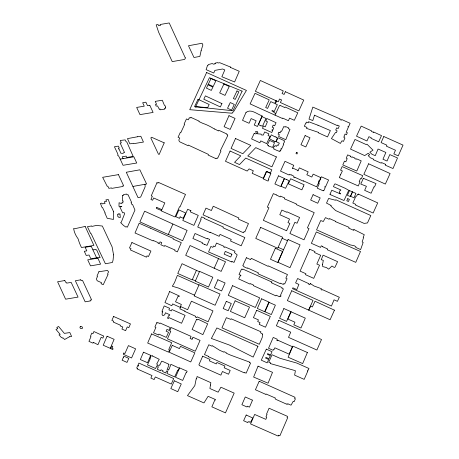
<?xml version="1.0" encoding="UTF-8"?>
<svg xmlns="http://www.w3.org/2000/svg" width="459" height="459" viewBox="0 0 459 459"><rect width="100%" height="100%" fill="white"/><g stroke="black" fill="none" stroke-linecap="round" stroke-linejoin="round"><path stroke-width="0.69" d="M196.406 270.368L182.057 263.69L177.759 273.478L192.218 279.91L196.406 270.368L199.441 271.717L195.299 281.16L208.518 287.041L212.821 277.236L199.602 271.355L199.441 271.717M194.484 295.154L199.057 284.723L220.039 294.053L215.122 305.258L194.146 295.929L194.484 295.154L178.706 288.137L172.332 286.227L174.529 282.583L177.381 275.394L198.942 284.982M172.865 224.135L168.269 234.532L139.903 221.886L144.602 211.197L187.106 230.418L182.642 240.705L168.355 234.388M218.518 258.601L190.106 245.542L185.688 255.336L221.175 271.378L225.512 261.762L218.518 258.601L214.181 268.217M275.056 115.094L279.445 105.587L279.956 105.822L280.139 105.427L284.832 107.578L285.108 106.993L297.788 112.799L294.311 120.315L289.577 118.147L288.395 120.711L282.675 118.083L282.486 118.502L256.283 106.718L250.121 103.895L255.003 93.332L269.226 99.855L265.692 107.521L267.597 108.393L270.73 101.594L274.694 103.413L275.945 100.693L276.634 101.009L275.36 103.78L277.345 104.686L274.241 111.411L272.153 110.453L271.923 110.963L274.08 111.95L273.816 112.518L275.819 113.436M133.018 186.434L146.593 183.99L139.857 169.813L126.288 172.263L138.061 197.691L140.666 197.049L145.164 186.756L145.021 184.271M96.608 257.809L90.848 258.824L89.057 254.992L86.24 255.474L84.295 251.285L86.814 250.855L85.162 247.303L91.249 246.276L96.608 257.809L100.125 257.608L96.665 249.862L96.034 249.966L95.782 249.409L92.913 249.857M120.183 159.118L133.867 156.817L136.736 163.014L123.041 165.297L119.357 157.339L118.479 155.848L117.665 155.429L117.98 154.861L117.47 153.226L114.429 146.76L118.393 146.123L119.288 148.062L118.319 148.223L118.778 149.221L119.139 149.152L120.832 153.231L123.178 153.352L123.505 152.744L124.55 152.572L120.149 143.036L121.36 142.835L120.264 140.46L125.209 139.892L125.944 141.481L126.885 142.152L133.162 156.376L126.741 157.477L126.116 156.123L122.237 156.789L123.092 158.625M192.378 279.542L195.414 280.897M282.153 238.301L287.546 240.711M278.154 247.326L283.553 249.736M122.547 195.574L122.398 200.744L123.127 200.956L123.075 201.868L122.639 201.949L122.937 202.895L121.687 202.849L121.543 203.549L119.065 202.763L118.973 206.286L121.847 206.544L119.868 206.992L122.696 212.873L124.108 212.569L124.63 213.728L121.256 222.299L120.591 222.586L123.528 225.467L125.955 227.119L126.575 226.626L127.367 227.171L134.963 210.067L132.594 204.519L132.008 204.616L131.033 202.626L131.647 202.482L127.975 194.587L127.028 194.88L126.569 194.042L123.442 194.633L123.735 195.224L122.547 195.574M113.677 211.846L113.448 219.431L107.217 218.3L104.836 212.947L105.151 212.873L102.449 207.382L102.007 207.434L100.395 203.371L101.864 203.13L102.208 203.882L105.094 203.412L104.331 201.742L106.574 201.375L105.891 199.877L108.301 199.487L110.441 205.701L110.757 205.678L113.677 211.846M113.557 254.883L113.086 260.018L112.426 262.462L105.409 263.776L91.1 233.574L90.704 233.637L87.417 226.7L91.714 225.948L91.806 226.442L96.453 225.415L102.346 226.029L112.116 246.908L113.557 254.883M322.528 264.579L322.717 266.576L326.429 267.534L328.673 269.163L331.955 266.013L334.307 267.499L335.099 266.995L337.606 261.659L323.073 255.158L321.26 259.714L323.32 260.362L322.528 264.579M185.264 57.834L185.229 58.345A2.651 2.025 24.4 0 1 184.277 59.492L172.234 61.626L158.596 32.141L156.192 24.838L158.085 24.516L158.648 25.727L160.501 25.417L160.082 24.505L169.222 22.95L185.264 57.834M262.525 334.054L262.232 337.491L259.301 344.284L221.967 327.824L226.344 317.685L230.946 319.418L231.17 318.798L260.901 331.777L260.511 332.758L262.525 334.054M210.474 385.015L209.901 388.526L218.168 392.187L220.888 387.207L234.176 393.116L225.472 412.882L211.869 406.835L214.881 399.898L215.328 400.099L215.558 399.582L208.099 396.324L203.957 402.927L187.473 395.618L194.828 385.6L196.24 378.692L196.607 378.859L197.083 376.529L210.853 382.686L210.474 385.015M270.437 362.949L270.328 363.568L295.407 370.688L294.626 375.123L304.185 379.369L307.731 371.274L307.387 371.119L307.84 370.08L308.184 370.235L308.953 368.479L296.749 363.052L280.042 358.307L272.032 354.75L268.767 362.203L270.437 362.949M201.168 50.467L199.866 56.411L193.973 57.495L188.471 45.757L202.058 43.249L202.878 44.953L201.168 50.467M353.889 229.5L353.694 230.349L348.691 228.112L349.035 227.325L335.563 221.68L335.707 221.358L329.442 218.553L329.12 219.27L325.454 217.629L323.302 221.513L320.698 220.544L316.572 229.85L350.074 244.854L354.491 245.829L355.932 246.827L355.691 247.372L360.613 249.576L363.172 242.421L362.151 241.962L363.626 237.435L363.184 237.24L364.308 234.738L353.889 229.5M317.995 125.244L330.371 130.568L327.508 136.937L318.248 132.76L318.431 132.353L306.423 128.342L306.991 127.441L304.34 126.248L305.843 122.914L306.245 123.098L306.71 122.071L308.379 122.828L308.54 121.698L317.995 125.244M314.501 115.192L312.803 120.539L309.005 119.122L312.831 107.102L340.09 118.933L339.838 119.501L341.387 120.195L341.674 119.518L350.102 123.276L348.674 126.529L348.203 126.323L347.951 126.891L348.421 127.103L346.178 132.198L347.365 132.731L346.465 134.774L345.111 133.982L343.934 136.432L344.462 136.673L343.889 137.62L344.921 138.073L343.447 141.418L341.978 140.764L340.383 143.415L331.404 138.572L335.529 132.433L336.344 132.708L337.141 130.89L335.718 130.046L336.676 127.883L338.168 128.549L339.287 126.018L337.348 125.158L337.181 125.548L314.501 115.192M330.996 205.425L331.082 206.257L335.604 210.549L364.079 223.401L367.498 222.931L370.82 215.541L335.77 199.728L335.546 200.267L328.615 198.449L326.515 203.113L330.996 205.425M208.484 217.25L243.534 232.782L244.073 231.548L244.848 231.893L248.468 223.579L238.359 219.098L238.846 217.973L213.24 206.229L211.387 210.526L205.959 208.122L203.039 214.841L208.484 217.25M310.267 283.496L309.819 284.723L308.58 284.092L308.787 283.656L297.61 278.51L295.602 282.905L298.878 284.425L296.789 289.577L292.859 287.804L292.526 288.665L331.444 306.078L334.049 299.83L337.405 301.339L339.333 297.277L322.327 289.583L322.017 290.077L321.019 289.669L321.478 288.711L314.059 286.003L310.267 283.496M272.118 129.886L271.952 130.333L272.606 130.637L271.803 132.508L262.479 128.308L263.489 125.955L265.273 126.799L267.448 121.721L265.818 120.987L266.857 118.497L276.048 122.691L274.677 125.783L273.157 125.106L272.227 127.212L273.73 127.895L272.772 130.178L272.118 129.886M296.491 152.325L296.003 153.547L297.013 153.972L297.501 152.755L296.491 152.325M162.302 312.04L162.096 314.644L162.859 315.614L163.897 315.39L164.919 314.346L165.412 312.78L169.767 314.708L169.21 315.826L168.648 315.562L167.512 318.162L168.447 318.546L168.878 317.582L181.575 323.256L185.069 315.344L171.964 309.555L171.276 310.938L168.895 309.831L169.549 308.264L164.202 305.918L161.975 311.271L162.79 311.678L162.302 312.04M231.887 254.234L230.757 256.994L224.147 254.16L225.277 251.406L231.887 254.234M258.05 366.167L253.62 377.046L268.067 383.208L272.503 372.329L258.05 366.167M231.915 261.487L231.715 261.98L208.57 251.957L210.865 246.472L212.884 247.349L213.441 246.013L214.996 246.684L216.505 243.075L223.969 246.305L223.705 246.942L224.726 247.39L224.95 246.867L234.991 251.216L234.434 252.548L237.188 254.854L234.033 262.405L231.915 261.487M204.708 244.395L202.115 243.459L202.453 242.685L192.895 238.479L195.041 233.499L207.296 238.892L207.485 238.462L209.591 239.386L206.998 245.399L204.708 244.395M156.766 207.422L156.37 208.375L160.971 210.371L161.367 209.424L156.766 207.422M150.305 228.123L173.382 238.508L173.141 239.082L181.294 242.65L177.375 251.859L174.69 250.689L174.982 250L164.724 245.508L164.374 246.334L160.816 244.779L161.74 242.604L160.082 241.882L159.256 243.815L158.068 243.299L158.321 242.696L153.323 240.51L153.151 240.912L135.021 232.988L139.163 223.252L150.305 228.123M93.309 342.362L92.982 343.143L88.954 341.381L90.968 336.654L90.4 336.407L91.8 333.114L93.005 333.641L93.906 331.53L103.734 336.08L102.868 338.111L101.129 337.348L97.933 344.703L93.309 342.362M322.786 246.5L322.666 246.776L327.542 248.939L327.198 249.725L355.759 262.37L360.487 251.498L316.326 231.944L311.38 243.316L320.577 247.384L321.26 245.817L322.786 246.5M385.623 164.351L385.285 165.165L392.99 168.539L397.505 157.965L389.789 154.585L387.046 161.023L382.972 159.239L385.87 152.445L378.073 149.032L375.233 155.693L371.922 154.241L369.828 152.233L373.001 150.15L366.953 144.166L366.271 144.608L354.985 139.45L350.538 149.112L364.687 155.584L368.227 153.277L369.667 154.706L368.204 155.658L370.384 157.793L373.563 159.175L373.333 159.709L381.245 163.174L381.515 162.555L385.623 164.351M230.47 67.031L230.332 67.347L239.248 71.288L234.606 81.972L221.863 76.739L224.807 69.957L222.649 68.999L214.898 70.376L213.745 73.021L206.097 69.636L207.474 65.568L207.818 65.717L208.323 64.57L212.265 63.526L213.372 64.168L215.03 63.864L214.846 63.474L215.529 63.348L215.409 63.015L217.773 62.613L217.968 63.009L219.763 62.711L230.47 67.031M143.495 352.191L140.351 359.569L147.551 362.719L150.695 355.346L143.495 352.191M208.65 356.425L208.512 356.741L239.816 370.855L244.331 372.863L244.509 372.467L246.139 373.19L250.603 363.006L249.466 362.587L249.702 362.145L230.355 355.036L226.149 353.166L226.356 352.713L224.038 351.68L223.831 352.139L219.586 350.246L212.259 345.633L212.012 346.189L208.776 344.749L204.473 354.566L208.65 356.425M252.175 400.041L252.375 400.489L249.478 407.15L247.332 406.198L246.994 406.984L241.893 404.723L245.261 396.978L252.175 400.041M307.387 352.501L302.67 363.591L288.12 357.205L292.871 346.132L307.387 352.501M151.579 333.911L147.672 343.039L168.533 352.139L169.503 349.878L168.757 349.534L171.7 342.73L151.579 333.911M330.061 194.128L329.912 194.473L343.98 200.508L348.748 190.313L345.294 188.339L335.322 183.91L334.565 184.134L333.458 186.675L340.859 189.969L340.653 190.433L340.182 190.227L339.327 192.178L339.786 192.378L339.459 193.136L340.589 193.635L340.458 193.939L331.782 190.204L330.061 194.128M107.073 336.235L103.212 345.231L110.258 348.329L111.032 346.534L111.439 346.717L110.636 348.599L112.759 349.529L113.086 348.765L111.996 348.283L112.794 346.425L111.353 345.788L114.125 339.327L107.073 336.235M192.195 338.943L192.034 339.31L190.141 338.472L191.064 336.378L171.19 327.531L169.727 330.853L170.765 331.312L167.46 338.845L195.293 351.238L200.061 340.389L192.952 337.222L192.195 338.943M278.733 320.273L276.375 325.77L290.725 332.184L288.504 337.359L316.894 350.028L321.495 339.505L278.733 320.273M278.693 435.23L278.343 436.05L277.661 435.866L250.551 423.915L254.647 414.431L265.83 419.365L266.759 417.208L265.979 416.864L267.04 414.397L266.513 414.167L269.072 408.235L287.512 416.37L287.053 417.432L287.684 417.713L279.892 435.757L278.693 435.23M113.591 316.463L111.876 320.422L113.7 321.225L113.333 322.086L120.453 325.224L120.178 325.867L122.811 327.026L121.933 329.051L125.611 330.669L127.235 326.923L128.841 327.628L130.454 323.905L113.591 316.463M269.083 302.395L265.038 311.793L271.332 314.57L275.383 305.166L269.083 302.395M340.526 174.781L339.316 177.587L358.261 185.952L359.971 181.999L359.185 181.655L360.562 178.471L361.348 178.821L362.713 175.665L342.139 166.583L340.584 170.174L342.385 170.966L340.526 174.781M350.584 156.163L350.389 156.622L352.042 157.351L352.242 156.892L354.95 158.091L354.75 158.573L356.322 159.267L356.528 158.791L361.216 160.857L356.798 171.041L342.81 164.936L344.457 161.138L345.856 161.757L347.216 158.619L346.224 158.183L347.658 154.872L350.584 156.163M277.873 340.257L277.655 340.75L276.794 340.366L277.288 339.247L273.225 337.445L268.515 348.272L273.134 350.32L273.61 349.23L274.138 349.465L274.849 347.813L289.147 354.153L292.394 346.694L277.873 340.257M352.495 191.896L350.601 196.291L354.032 197.806L355.926 193.411L352.495 191.896M190.887 210.675L190.359 211.892L198.259 215.403L193.91 225.375L182.791 220.44L187.674 209.252L190.887 210.675M137.453 368.347L137.189 368.956L152.004 375.542L150.885 378.096L154.155 379.547L155.291 376.954L171.287 384.063L173.703 378.56L138.916 363.092L137.935 365.33L138.658 365.651L138.463 366.087L137.689 365.737L136.696 368.009L137.453 368.347M179.589 367.889L175.527 377.252L182.693 380.419L186.084 372.622L186.469 372.794L187.146 371.228L179.589 367.889M164.213 142.847L159.153 154.448L158.424 154.126L150.816 137.947L151.562 137.241L164.213 142.847M156.978 182.711L151.263 195.827L152.336 196.303L150.948 199.487L152.652 200.239L153.645 197.961L164.827 202.918L161.338 210.916L175.045 216.998L179.561 206.642L180.054 206.86L185.493 194.409L158.315 182.349L157.965 183.147L156.978 182.711M226.321 301.328L223.189 308.534L228.175 310.743L231.307 303.531L226.321 301.328M156.76 322.74L154.918 326.946L155.899 327.382L153.53 332.786L158.51 334.995L158.889 334.129L166.284 337.417L168.522 332.299L166.135 331.237L166.933 329.419L169.01 330.342L170.243 327.531L160.048 323.004L159.824 323.509L157.569 322.511L157.351 323.004L156.76 322.74M303.514 186.107L301.873 189.848L288.378 183.841L290.61 178.746L304.11 184.753L303.514 186.107M261.596 298.786L257.35 308.471L264.648 311.713L268.894 302.033L261.596 298.786M217.859 279.766L214.37 287.724L221.599 290.943L225.094 282.985L217.859 279.766M202.694 356.178L198.913 364.785L199.453 365.605L220.865 375.141L222.454 371.515L228.548 374.228L230.194 370.465L224.181 367.785L224.939 366.058L216.895 362.472L216.258 363.924L209.413 360.877L210.038 359.449L202.694 356.178M257.941 346.264L253.173 357.096L229.288 345.007L211.369 338.461L216.86 327.95L257.941 346.264M309.716 249.237L300.088 271.131L305.889 273.719L305.464 274.666L313.749 278.355L319.527 265.216L316.853 264.023L320.698 255.284L314.524 252.525L314.949 251.566L309.716 249.237M283.869 308.54L279.588 318.265L286.582 321.38L290.863 311.655L283.869 308.54M291.098 311.81L287.908 319.068L294.953 322.201L293.812 324.811L300.972 328.001L305.298 318.139L291.098 311.81M98.909 271.745L96.998 276.077L97.543 276.318L96.379 278.952L97.17 280.736L101.531 282.687L101.072 283.719L103.252 284.695L108.077 274.419L107.515 274.166L108.571 271.762L107.446 270.449L98.909 271.745M261.974 116.655L258.497 124.515L260.792 125.875L260.919 125.588L262.491 126.288L265.968 118.433L261.974 116.655M196.595 319.309L192.114 329.442L202.889 334.628L207.68 323.807L198.058 319.257L197.795 319.848L196.595 319.309M235.111 300.817L230.418 311.431L244.722 317.766L249.512 307.111L235.111 300.817M291.717 290.736L287.363 300.588L308.666 310.135L313.009 300.393L291.717 290.736M363.339 178.327L360.797 184.082L366.42 186.302L364.635 190.336L371.119 193.233L373.959 186.819L374.464 187.042L375.996 183.583L363.339 178.327M214.651 129.013L218.461 130.958L218.782 130.276L226.775 133.942L226.631 134.257L227.572 134.688L227.268 135.336L227.756 135.56L220.326 150.764L220.974 151.063L217.698 158.16L217.25 157.953L216.935 158.63L215.931 158.171L215.753 158.562L208.145 155.073L208.455 154.408L188.328 145.09L188.041 145.704L179.928 141.917A2.456 1.876 24.4 0 1 178.981 139.668L179.744 138.033L178.069 137.264L180.398 132.244L180.898 132.473L184.696 124.286L184.111 124.016L186.463 118.938L188.333 119.799L189.251 117.808L189.848 118.083L190.141 117.458L191.013 117.86L191.173 117.498L199.131 121.153L198.942 121.56L202.735 123.316A38.745 29.594 24.4 0 1 213.636 128.554L214.651 129.013M123.838 353.046L123.299 354.268L131.567 357.968L135.617 348.829L128.422 345.61L124.917 353.528L123.838 353.046M246.03 112.409L242.518 120.344L249.076 123.276L251.153 118.577L256.122 120.797L254.246 125.043L257.453 126.477L262.169 115.829C257.241 114.463 251.188 108.399 246.03 112.409M152.29 355.857L152.147 356.178L150.781 355.564L150.236 356.769L150.695 356.982L149.961 358.605L150.265 358.743L147.494 364.882L155.578 368.537L156.53 366.431L158.257 367.211L157.322 369.294L160.575 370.763L161.017 369.788L162.974 370.671L162.584 371.538L165.676 372.938L166.577 370.935L167.81 371.492L166.933 373.437L174.649 376.925L177.547 370.528L177.822 370.654L178.413 369.352L178.74 369.501L179.326 368.204L170.903 364.314L169.078 369.306L168.705 369.139L168.218 370.218L167.105 369.713L169.032 364.681L168.396 364.394L168.539 364.085L162.348 361.285L161.585 361.233L159.824 365.129L159.29 364.888L158.745 366.098L156.898 365.261L157.391 364.165L156.731 363.867L159.244 359.311L152.29 355.857M210.084 232.231L209.958 232.518L197.726 227.021L201.134 219.385L200.606 219.15L201.633 216.855L204.634 218.203L204.479 218.541L223.344 227.016L223.011 227.756L244.842 237.567L241.164 245.8L230.538 241.027L231.244 239.443L220.045 234.406L219.19 236.322L210.084 232.231M184.891 311.099L184.759 311.397L195.637 316.291L195.316 316.991L196.773 317.645L197.135 316.848L208.116 321.788L212.982 310.898L191.426 301.202L187.622 309.705L180.857 306.658L179.882 308.844L184.891 311.099M273.294 140.827L274.407 141.521L274.585 141.137L275.802 141.699L277.466 138.148L276.175 137.551L276.352 137.172L275.199 136.639L275.067 136.925L271.298 134.837L269.467 138.738L273.294 140.827M266.599 171.597L263.328 178.958L268.062 181.076L268.813 179.383L268.383 179.194L270.902 173.525L266.599 171.597M260.632 227.4L255.755 238.422L277.741 248.256L282.624 237.234L260.632 227.4M276.266 194.909L280.133 196.922L280.489 196.102L284.735 198.007L284.373 198.816L296.445 203.962L296.181 204.548L314.208 212.637L307.41 227.899L308.987 228.605L303.996 239.805L289.904 233.482L294.89 222.282L297.036 223.24L299.595 217.486L286.967 211.823L286.766 212.276L281.878 210.079L279.812 214.709L289.531 219.069L287.965 222.575L289.858 223.424L286.594 230.762L263.334 220.326L268.905 207.812L267.345 207.107L273.357 193.6L276.266 194.909M286.812 179.555L284.391 178.746L281.275 185.723L281.596 185.866L281.35 186.406L285.578 188.305L289.107 180.915L286.812 179.555M303.542 180.903L303.416 181.185L295.017 177.369L294.844 177.742L293.657 177.203L294.041 176.365L291.345 174.793L291.213 175.08L289.457 174.282L289.118 175.022L280.529 171.121L284.987 161.321L293.783 165.315L292.349 168.459L292.802 168.665L293.014 168.201L297.885 170.415L297.92 170.983L299.348 167.851L308.167 171.855L306.841 174.77L311.827 177.036L313.153 174.133L320.543 177.495L320.175 178.304L320.6 178.494L319.607 180.674L319.125 180.456L318.557 181.701L319.005 181.902L316.567 186.779L303.542 180.903M275.337 248.279L270.471 259.266L277.724 262.508L282.589 251.521L275.337 248.279M256.696 310.278L253.431 317.645L258.428 319.883L257.694 321.541L260.041 322.597L259.237 324.41L265.509 327.215L270.317 316.371L256.696 310.278M288.08 239.512L277.993 262.29L289.99 267.654L300.077 244.876L288.08 239.512M323.394 190.399L323.199 190.835L317.255 188.173L319.292 183.594L318.523 183.25L321.398 176.79L328.581 180.014L325.706 186.486L325.144 186.234L324.737 187.146L325.293 187.392L323.859 190.611L323.394 190.399M259.186 381.263L255.422 389.754L265.853 394.419L266.031 394.006L275.354 398.033L275.05 398.722L275.922 399.387L286.829 404.264L287.007 403.863L287.793 404.213L287.965 403.817L291.029 405.182L293.267 401.252L294.15 401.648L295.412 398.796L294.552 398.406L295.045 397.299L259.186 381.263M383.799 136.512L381.102 142.594L386.851 145.164L386.398 146.18L395.469 150.236L393.851 153.903L398.263 155.876L403.025 145.113L383.799 136.512M228.984 115.679L224.084 126.684L230.16 129.409L235.054 118.399L228.984 115.679M232.552 285.676L228.261 295.326L255.353 307.484L259.651 297.834L232.552 285.676M131.922 242.524L129.484 247.969L131.01 248.658L130.431 249.954L146.455 257.172L147.046 255.858L148.487 256.506L150.919 251.073L131.922 242.524M230.079 151.028L225.478 161.293L247.172 171.069L249.134 168.901L253.328 170.788L252.186 173.318L263.265 178.31L266.404 171.305L270.368 173.1L271.837 169.836L245.743 158.08L239.529 164.574L234.555 162.331L240.78 155.848L230.079 151.028M278.527 175.814L274.895 183.944L280.707 186.555L284.333 178.425L278.527 175.814M349.511 190.594L347.423 195.276L350.326 196.584L352.42 191.902L349.511 190.594M123.437 357.263L122.117 360.2L127 362.403L128.813 358.376L123.936 356.167L123.437 357.263M235.513 138.52L231.072 148.429L242.817 153.725L250.803 145.405L235.513 138.52M172.263 345.363L169.176 352.214L190.755 361.95L194.851 352.856L180.456 346.356L179.446 348.605L172.263 345.363M278.94 132.255L278.108 134.108L279.382 134.682L278.584 136.455L285.773 139.697L289.968 129.352L288.424 128.658L288.734 127.963L285.527 126.518L285.234 127.166L283.788 126.512L281.602 131.377L280.937 131.073L280.156 132.806L278.94 132.255M276.393 156.932L271.946 166.846L247.774 155.957L255.749 147.632L276.393 156.932M271.866 282.021L271.504 282.819L282.113 287.632L281.855 288.206L283.381 288.9L280.392 295.504L281.034 295.797L280.638 296.669L279.703 296.244L279.479 296.726L276.146 295.217L275.853 295.848L253.276 285.607L253.529 285.068L250.264 283.593L250.04 284.087L238.726 278.952L240.195 275.704L240.671 275.916L240.923 275.354L239.036 274.499L241.486 269.089L242.547 269.576L242.782 269.054L271.866 282.021M246.185 415.011L243.609 420.719L247.728 422.584L248.153 421.643L249.438 422.228L249.69 421.66L250.809 422.171L252.708 417.965L246.185 415.011M358.278 194.082L357.997 194.696L357.435 194.438L356.735 195.982L355.782 196.475L352.816 203.021L355.788 204.37L355.484 205.035L373.127 213.028L377.711 202.889L358.278 194.082M334.439 310.164L330.119 319.757L308.723 310.152L310.582 306.13L312.372 306.939L314.994 301.236L334.439 310.164M206.607 72.516L189.733 109.684L232.294 113.241L232.202 112.524L233.493 111.858L246.431 90.434L206.607 72.516M180.129 216.889L179.463 218.358L175.831 216.705L178.918 209.935L185.631 212.982L183.216 218.295L180.129 216.889M285.349 91.714L284.121 94.428L282.078 93.498L283.255 90.905L260.328 80.486L255.393 91.341L278.292 101.749L279.542 99.001L281.579 99.924L280.397 102.523L298.832 110.9L303.755 100.073L285.349 91.714M246.403 257.717L242.782 265.715L243.918 266.226L243.706 266.69L247.298 268.32L247.481 267.913L258.4 272.864L257.987 273.771L280.237 283.651L280.46 283.151L283.323 284.454L283.742 283.53L284.7 283.966L287.064 278.756L285.831 278.194L287.472 274.568L268.303 265.876L268.096 266.329L251.239 258.325L250.643 259.639L246.403 257.717M305.126 135.577L300.966 144.746L305.82 146.943L309.974 137.775L305.126 135.577M368.611 163.788L363.838 174.317L385.331 184.065L390.104 173.536L368.611 163.788M268.658 145.595L268.469 146.014L272.537 147.414L274.528 142.669L269.599 140.42L267.281 144.969L268.658 145.595M174.345 380.815L170.823 388.549L177.748 391.699L181.271 383.965L174.345 380.815M266.323 349.127L261.291 360.172L267.161 362.845L268.693 359.489L265.618 358.089L265.956 357.354L268.94 358.714L270.334 355.65L267.322 354.279L267.62 353.625L270.552 354.956L272.026 351.72L266.323 349.127M313.095 194.685L310.663 200.021L317.743 203.245L320.175 197.909L313.095 194.685M373.724 132.049L373.563 132.393L371.354 131.383L371.589 130.878L361.176 126.11L356.523 136.197L366.953 140.97L368.933 136.679L371.268 137.746L371.015 138.297L378.664 141.797L381.509 135.617L373.724 132.049M169.623 291.534L164.953 302.561L171.809 305.723L172.647 303.915L180.054 307.329L181.385 304.483L175.522 301.781L178.109 296.227L179.039 296.657L179.343 296.009L169.623 291.534M280.013 150.804L279.692 151.504L276.427 150.196L273.627 148.905L273.994 148.131L273.375 147.844L274.155 146.174L274.694 146.421L275.073 145.612L276.582 146.312L277.207 144.981L278.217 145.446L279.301 143.128L276.134 141.665L277.959 137.752L284.465 140.752L284.092 141.544L284.586 141.768L283.226 143.994L283.765 144.241L281.642 148.779L281.12 148.538L280.845 149.135L281.218 149.307L280.432 150.994L280.013 150.804M242.123 91.134L232.965 110.768L195.626 106.775L209.436 77.709L242.123 91.134M254.223 133.317L251.595 138.934L259.886 142.766L260.764 140.896L266.645 143.615L270.018 136.426L268.073 135.525L268.865 133.85L264.711 131.928L263.214 135.124L261.2 134.894L261.154 134.108L257.516 133.821L257.206 133.07L257.906 132.949L257.258 131.377L255.502 131.595L256.661 133.655L255.399 133.862L254.223 133.317M223.923 84.008L219.683 92.913L225.002 95.392L229.236 86.487L223.923 84.008M198.03 99.293L194.547 106.603L195.976 107.268L196.263 106.666L207.663 107.658L209.178 104.491L198.03 99.293M208.036 84.8L206.447 88.134L211.312 90.406L212.896 87.067L208.036 84.8M211.02 78.529L208.3 84.249L213.16 86.522L215.879 80.801L211.02 78.529M221.938 103.596L220.349 106.941L203.802 99.224L205.391 95.879L221.938 103.596M229.024 105.122L227.532 108.255L231.583 110.143L234.297 104.428L230.252 102.541L229.024 105.122M236.987 90.951L233.39 98.519L235.26 99.391L238.864 91.823L236.987 90.951M347.79 198.649L346.786 200.767L348.387 201.507L349.385 199.395L347.79 198.649M80.445 326.556L79.923 327.192L80.164 328.047L81.042 328.627L82.035 328.592L82.563 327.961L82.316 327.106L81.438 326.527L80.445 326.556M69.378 336.797L64.61 339.511L63.313 338.042L62.659 338.191L61.902 337.428L61.443 337.56L59.016 334.881L60.175 334.376L55.975 329.424L57.794 328.581L56.801 327.439L58.597 326.481L64.358 333.377L69.825 332.563L71.621 336.47L69.378 336.797M85.167 226.453L74.501 228.76L73.589 228.507L74.197 231.164A28.148 21.498 24.4 0 0 76.487 236.391L78.133 238.898L78.994 241.675A53.238 40.662 24.4 0 0 80.664 245.8L81.45 247.521L93.911 245.41L85.167 226.453M159.284 109.202L157.523 105.903L156.175 106.127L155.44 104.509L156.576 104.325L155.245 101.364L162.302 100.24L164.414 105.329L164.861 105.346L165.682 107.182L165.28 107.24L165.716 108.204L164.408 108.422L164.729 109.133L160.466 109.81L160.134 109.064L159.284 109.202M80.773 279.824L75.356 280.742L85.173 301.827L90.475 300.926L90.119 300.157L91.611 299.905L82.54 280.415L81.157 280.65L80.773 279.824M97.853 258.113L87.709 259.857L90.521 265.87L100.578 264.149L97.853 258.113M149.806 105.3L147.5 105.69L145.893 102.191L142.669 102.736L144.252 106.167L136.662 107.435L139.984 114.624L153.094 112.432L149.806 105.3M118.433 174.621L102.638 177.312L107.205 186.274L107.836 186.17L108.846 188.339L111.491 187.886L111.721 188.379L123.121 186.44L122.823 185.797L123.58 185.666L118.433 174.621M64.828 280.541L57.599 281.757L65.597 299.188L78.064 297.099L71.162 282.383L66.641 283.14L66.211 282.228L65.648 282.319L64.828 280.541M137.568 136.753L127.464 138.624L129.84 143.851L133.357 143.271L133.546 143.684L143.449 142.06L140.798 136.225L137.568 136.753M119.96 214.02L118.187 213.842L118.244 214.382L117.613 214.313L117.854 216.7L118.502 216.768L118.56 217.291L120.315 217.468L119.96 214.02"/></g></svg>
